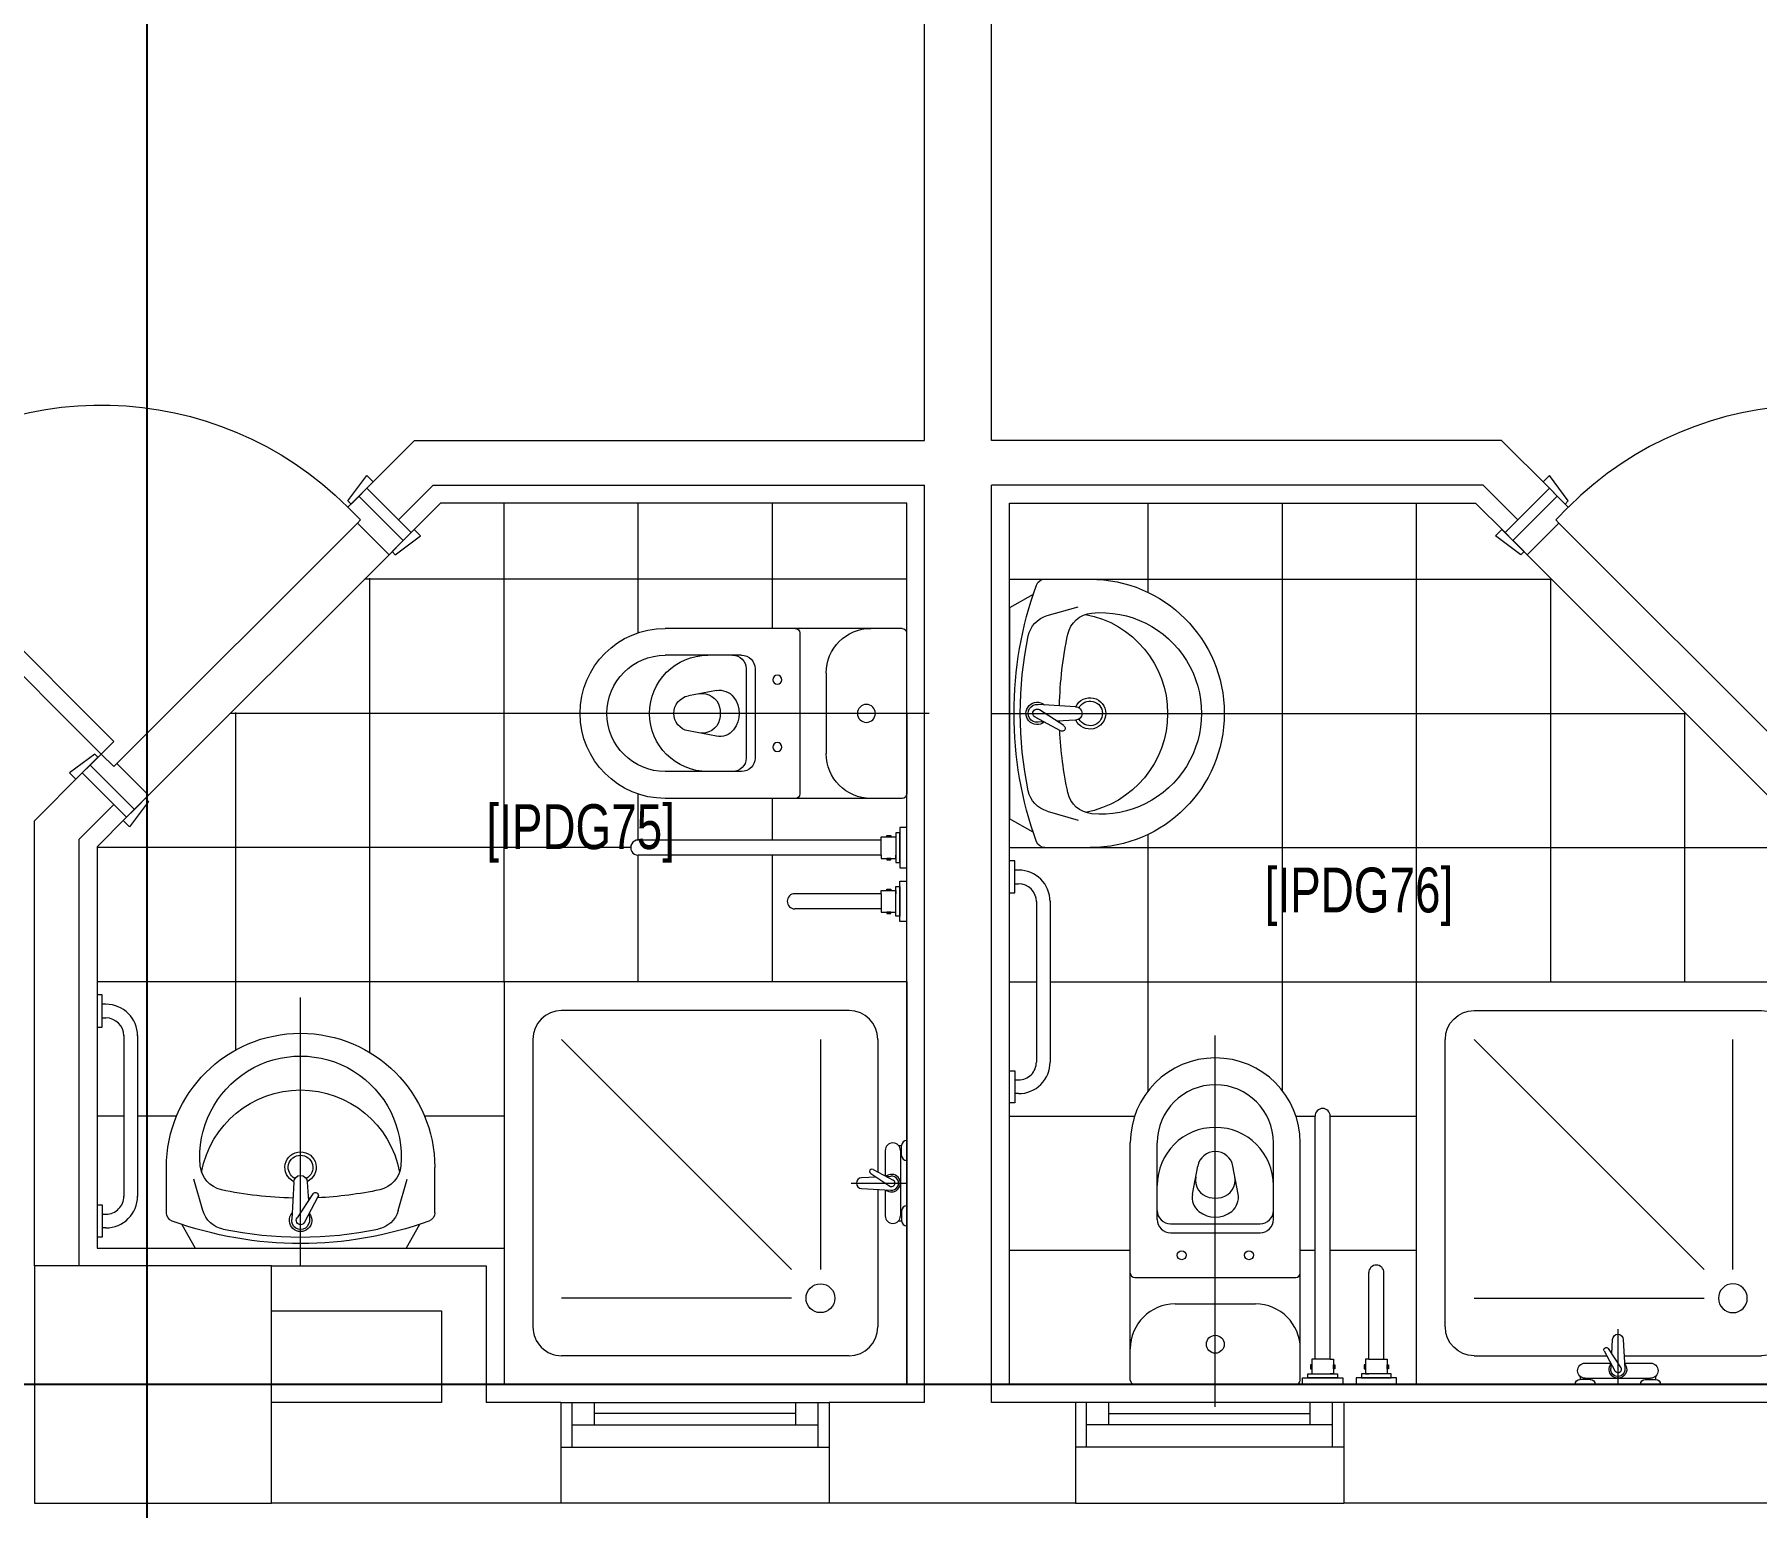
# Model space of a CAD drawing. Header units: metres. Extents: x -18745 to 220762, y -1579758 to -1356048.
# Drawn here: x 129711 to 133561, y -1441113 to -1437820 of the extents above; entities that cross this region are included whole.
import ezdxf

# ---------------------------------------------------------------- set-up
doc = ezdxf.new("R2010")
doc.units = ezdxf.units.M
doc.layers.get('0').update_dxf_attribs({"lineweight": 0})
for name, color, linetype, lineweight in [('A-100 - Copy$0$72_EGR_BASE_TEXT', 8, 'Continuous', 0), ('A-100 - Copy$0$Aluminum', 8, 'Continuous', 0), ('A-100 - Copy$0$car', 8, 'Continuous', 0), ('A-100 - Copy$0$Proj', 8, 'Continuous', 0), ('A-100 - Copy$0$SANIT', 8, 'Continuous', 0), ('A-100 - Copy$0$Structure', 8, 'Continuous', 9), ('A-100 - Copy$0$Tiles', 8, 'Continuous', 0), ('A-100 - Copy$0$Walls', 8, 'Continuous', 0), ('A-100 - Copy$0$Wooden Joinery', 8, 'Continuous', 0)]:
    doc.layers.add(name, color=color, linetype=linetype, lineweight=lineweight)
doc.layers.add('A-100 - Copy$0$axes', color=8, linetype='Continuous')
doc.styles.add('A-100 - Copy$0$X3G_ENTITY_2587EA', font='swisscl.ttf', dxfattribs={"height": 200})

# ---------------------------------------------------------------- blocks, each defined once
blk = doc.blocks.new('A-100 - Copy$0$A$C5B88081F')
at = {"layer": 'A-100 - Copy$0$car'}
for p, q in [((91.9, -7.1), (629.3, -544.5)), ((558.6, -615.2), (21.2, -77.8))]:
    blk.add_line(p, q, dxfattribs=at)
at = {"layer": 'A-100 - Copy$0$Wooden Joinery'}
for p, q in [((1102.4, 41.7), (1038.7, -21.9)), ((1158.9, 41.7), (1130.6, 13.4)), ((1151.9, 34.6), (1144.8, 41.7)), ((1166, 34.6), (1158.9, 41.7)), ((1116.5, 27.6), (1052.9, -36.1)), ((1137.7, 20.5), (1130.6, 27.6)), ((1137.7, 6.3), (1130.6, 13.4)), ((1194.3, 6.3), (1201.4, -0.7)), ((1166, -21.9), (1173.1, -29)), ((1201.4, -0.7), (1173.1, -29)), ((1180.1, -21.9), (1187.2, -29)), ((1194.3, -7.8), (1201.4, -14.9)), ((1045.8, -71.4), (1038.7, -64.4)), ((1059.9, -57.3), (1045.8, -71.4)), ((1059.9, -57.3), (1052.9, -50.2)), ((1187.2, -43.2), (1123.6, -106.8)), ((1201.4, -57.3), (1137.7, -120.9)), ((1102.4, -99.7), (1088.2, -113.9)), ((1088.2, -113.9), (1095.3, -120.9)), ((1102.4, -99.7), (1109.4, -106.8))]:
    blk.add_line(p, q, dxfattribs=at)
for points in [[(106.1, 35.4), (113.1, 42.4), (70.7, 99), (56.6, 84.9)], [(636.4, -495), (1187.2, 55.8), (1215.5, 27.6), (664.7, -523.3)], [(14.1, -70.7), (7.1, -77.8), (-49.5, -35.4), (-35.4, -21.2)], [(671.8, -530.3), (678.8, -523.3), (735.4, -565.7), (721.2, -579.8)], [(565.7, -622.3), (558.6, -629.3), (601, -685.9), (615.2, -671.8)]]:
    blk.add_lwpolyline(points, close=True, dxfattribs=at)
for points in [[(88.4, 53), (-10.6, -46), (-28.3, -28.3), (70.7, 70.7), (88.4, 53)], [(88.4, 53), (113.1, 28.3), (84.9, 0), (91.9, -7.1), (21.2, -77.8), (-10.6, -46), (88.4, 53)], [(689.4, -548), (664.7, -523.3), (636.4, -551.5), (629.3, -544.5), (558.6, -615.2), (590.4, -647), (689.4, -548)], [(689.4, -548), (590.4, -647), (608.1, -664.7), (707.1, -565.7), (689.4, -548)]]:
    blk.add_lwpolyline(points, dxfattribs=at)
for centre, radius, start, end in [((664.7, -523.3), 780, 47.9395, 135), ((1123.6, 20.5), 30, 45, 135), ((1123.6, 20.5), 10, 45, 135), ((1059.9, -43.2), 30, 135, 225), ((1059.9, -43.2), 10, 135, 225), ((1180.1, -36.1), 10, 315, 45), ((1180.1, -36.1), 30, 315, 45), ((1116.5, -99.7), 10, 225, 315), ((1116.5, -99.7), 30, 225, 315)]:
    blk.add_arc(centre, radius, start, end, dxfattribs=at)
blk = doc.blocks.new('A-100 - Copy$0$SHOWER TRAY 80x80')
at = {"layer": 'A-100 - Copy$0$SANIT'}
for p, q in [((0, 0), (0, 0.8)), ((0.8, 0.8), (0, 0.8)), ((0.8, 0), (0.8, 0.8)), ((0.1143, 0.7429), (0.6857, 0.7429)), ((0.0571, 0.4124), (0.0571, 0.6857)), ((0.7429, 0.1143), (0.7429, 0.6857)), ((0.2286, 0.6286), (0.6857, 0.6286)), ((0.1714, 0.1143), (0.1714, 0.5714)), ((0.2286, 0.5714), (0.6857, 0.1143)), ((0.01, 0.455), (0.01, 0.475)), ((0.0163, 0.475), (0.01, 0.475)), ((0.0125, 0.455), (0.01, 0.455)), ((0.0125, 0.335), (0.0125, 0.465)), ((0.0425, 0.4133), (0.0425, 0.465)), ((0.0895, 0.4105), (0.0316, 0.4139)), ((0.11, 0.4), (0, 0.4)), ((0.0667, 0.3728), (0.0271, 0.3939)), ((0.0407, 0.3866), (0.0316, 0.3861)), ((0.0715, 0.3808), (0.0334, 0.4058)), ((0.0425, 0.335), (0.0425, 0.3857)), ((0.0571, 0.1143), (0.0571, 0.3779)), ((0.0608, 0.3878), (0.0895, 0.3895)), ((0.01, 0.345), (0.01, 0.325)), ((0.0125, 0.345), (0.01, 0.345)), ((0.0163, 0.325), (0.01, 0.325)), ((0.1143, 0.0571), (0.6857, 0.0571)), ((0, 0), (0.8, 0))]:
    blk.add_line(p, q, dxfattribs=at)
blk.add_circle((0.1714, 0.6286), 0.0286, dxfattribs=at)
for centre, radius, start, end in [((0.1143, 0.6857), 0.0571, 90, 180), ((0.6857, 0.6857), 0.0571, 360, 90), ((0, 0.475), 0.01, 0, 90), ((0.0275, 0.465), 0.015, 0, 180), ((0, 0.455), 0.01, 270, 0), ((0.03, 0.4), 0.0175, 49.632, 309.2526), ((0.03, 0.4), 0.014, 83.2671, 276.7329), ((0.03, 0.4), 0.00676, 54.0423, 244.5873), ((0.0691, 0.3768), 0.00467, 239.3148, 59.3148), ((0.0895, 0.4), 0.0105, 270, 90), ((0, 0.345), 0.01, 0, 90), ((0, 0.325), 0.01, 270, 0), ((0.0275, 0.335), 0.015, 180, 0), ((0.1143, 0.1143), 0.0571, 180, 270), ((0.6857, 0.1143), 0.0571, 270, 360)]:
    blk.add_arc(centre, radius, start, end, dxfattribs=at)
blk = doc.blocks.new('A-100 - Copy$0$lav-manta 60')
at = {"layer": 'A-100 - Copy$0$SANIT'}
for p, q in [((0, 0.04), (0, -0.56)), ((-0.2658, -0.0529), (-0.2358, 0)), ((-0.2358, 0), (0.2358, 0)), ((0.2658, -0.0529), (0.2358, 0)), ((-0.015, -0.1473), (-0.0199, -0.064)), ((0.0274, -0.121), (-0.0078, -0.0673)), ((0.0389, -0.1142), (0.0087, -0.0575)), ((0.0191, -0.077), (0.0199, -0.064)), ((-0.3, -0.0789), (-0.3, -0.18)), ((-0.2185, -0.0841), (-0.2383, -0.1537)), ((0.015, -0.1473), (0.0174, -0.1057)), ((0.2185, -0.0841), (0.2383, -0.1537)), ((0.3, -0.0789), (0.3, -0.18))]:
    blk.add_line(p, q, dxfattribs=at)
for centre, radius, start, end in [((0, -0.8557), 0.8457, 70.1771, 109.8229), ((0, -0.8696), 0.8457, 78.1914, 101.8086), ((0, -0.0617), 0.025, 320.7474, 220.368), ((-0.28, -0.0789), 0.02, 109.8229, 180), ((-0.1608, -0.1006), 0.06, 101.8086, 164.0794), ((0, -0.0617), 0.02, 353.2671, 186.682), ((0, -0.0617), 0.00966, 25.4127, 215.9577), ((0.1608, -0.1006), 0.06, 15.9206, 78.1914), ((0.28, -0.0789), 0.02, 0, 70.1771), ((0, -0.9572), 0.8457, 91.1572, 102.0883), ((0, -0.9572), 0.8457, 88.5486, 88.844), ((0.0332, -0.1176), 0.00666, 210.6852, 30.6852), ((0, -0.9572), 0.8457, 77.9117, 87.4274), ((-0.1645, -0.189), 0.06, 102.0883, 174.8142), ((0, -0.18), 0.035, 115.3106, 64.6894), ((0, -0.1473), 0.015, 180, 0), ((0.1645, -0.189), 0.06, 5.1858, 77.9117), ((0, -0.18), 0.3, 180, 0), ((0, -0.2039), 0.2252, 174.8142, 5.1858), ((0, -0.1282), 0.2252, 190.6097, 349.3903), ((0, -0.18), 0.0275, 117.1496, 62.8504)]:
    blk.add_arc(centre, radius, start, end, dxfattribs=at)
blk = doc.blocks.new('A-100 - Copy$0$WC manta')
at = {"layer": 'A-100 - Copy$0$SANIT'}
for p, q in [((-0.13, 0.18), (-0.13, -0.18)), ((-0.12, 0.19), (0.41, 0.19)), ((0.109, 0.18), (0.109, -0.18)), ((0.239, 0.13), (0.41, 0.13)), ((0.05, 0.09), (0.05, -0.09)), ((0.209, 0.1), (0.209, -0.1)), ((0.229, 0.1), (0.229, -0.1)), ((0.2955, 0.051), (0.3581, 0.0393)), ((-0.18, 0), (0.65, 0)), ((0.2955, -0.051), (0.3581, -0.0393)), ((0.239, -0.13), (0.41, -0.13)), ((-0.12, -0.19), (0.41, -0.19))]:
    blk.add_line(p, q, dxfattribs=at)
for centre, radius in [((0.159, 0.0752), 0.01), ((-0.04, 0), 0.02), ((0.159, -0.0753), 0.01)]:
    blk.add_circle(centre, radius, dxfattribs=at)
for centre, radius, start, end in [((-0.12, 0.18), 0.01, 90, 180), ((-0.05, 0.09), 0.1, 0, 90), ((0.119, 0.18), 0.01, 90, 180), ((0.41, 0), 0.19, 270, 90), ((0.239, 0.1), 0.03, 90, 180), ((0.259, 0.1), 0.03, 90, 180), ((0.3147, 0), 0.13, 270, 90), ((0.41, 0), 0.13, 270, 90), ((0.2882, 0.0117), 0.04, 79.4289, 141.525), ((0.3271, 0.0044), 0.04, 79.4289, 166.4176), ((0.3507, 0), 0.04, 280.5711, 79.4289), ((0.3029, 0), 0.0588, 141.525, 218.475), ((0.3454, 0), 0.0588, 166.4176, 193.5824), ((0.2882, -0.0117), 0.04, 218.475, 280.5711), ((0.3271, -0.0044), 0.04, 193.5824, 280.5711), ((-0.05, -0.09), 0.1, 270, 0), ((0.239, -0.1), 0.03, 180, 270), ((0.259, -0.1), 0.03, 180, 270), ((-0.12, -0.18), 0.01, 180, 270), ((0.119, -0.18), 0.01, 180, 270)]:
    blk.add_arc(centre, radius, start, end, dxfattribs=at)
blk = doc.blocks.new('A-100 - Copy')
at = {"layer": 'A-100 - Copy$0$Aluminum'}
for p, q in [((130888.3, -1440877.7, -2.4), (131488.3, -1440877.7, -2.4)), ((130913.3, -1440977.7, -2.4), (130913.3, -1440877.7, -2.4)), ((130963.3, -1440927.7, -2.4), (130963.3, -1440877.7, -2.4)), ((131413.3, -1440927.7, -2.4), (131413.3, -1440877.7, -2.4)), ((131463.3, -1440977.7, -2.4), (131463.3, -1440877.7, -2.4)), ((132638.3, -1440877.7, -2.4), (132038.3, -1440877.7, -2.4)), ((132063.3, -1440977.7, -2.4), (132063.3, -1440877.7, -2.4)), ((132113.3, -1440927.7, -2.4), (132113.3, -1440877.7, -2.4)), ((132563.3, -1440927.7, -2.4), (132563.3, -1440877.7, -2.4)), ((132613.3, -1440977.7, -2.4), (132613.3, -1440877.7, -2.4)), ((130913.3, -1440927.7, -2.4), (131463.3, -1440927.7, -2.4)), ((131413.3, -1440902.7, -2.4), (130963.3, -1440902.7, -2.4)), ((132613.3, -1440927.7, -2.4), (132063.3, -1440927.7, -2.4)), ((132113.3, -1440902.7, -2.4), (132563.3, -1440902.7, -2.4)), ((130888.3, -1440977.7, -2.4), (131488.3, -1440977.7, -2.4)), ((132638.3, -1440977.7, -2.4), (132038.3, -1440977.7, -2.4))]:
    blk.add_line(p, q, dxfattribs=at)
at = {"layer": 'A-100 - Copy$0$axes'}
for p, q in [((129963.3, -1477297.4, 0), (129963.3, -1387547.7, 0)), ((178675.3, -1440837.7, 2.4), (83612.8, -1440837.7, 2.4))]:
    blk.add_line(p, q, dxfattribs=at)
at = {"layer": 'A-100 - Copy$0$Proj'}
for p, q in [((131488.3, -1441102.7, 0), (130888.3, -1441102.7, 0)), ((132038.3, -1441102.7, 0), (132638.3, -1441102.7, 0))]:
    blk.add_line(p, q, dxfattribs=at)
at = {"layer": 'A-100 - Copy$0$SANIT'}
for p, q in [((131604.3, -1439620.7, -2.4), (131061.2, -1439620.7, -2.4)), ((131604.3, -1439613.3, -2.4), (131637.1, -1439613.3, -2.4)), ((131604.3, -1439620.7, -2.4), (131604.3, -1439613.3, -2.4)), ((131604.3, -1439654.7, -2.4), (131604.3, -1439620.7, -2.4)), ((131617.2, -1439610.3, -2.4), (131626, -1439610.3, -2.4)), ((131617.2, -1439613.3, -2.4), (131617.2, -1439610.3, -2.4)), ((131626, -1439613.3, -2.4), (131617.2, -1439613.3, -2.4)), ((131626, -1439610.3, -2.4), (131626, -1439613.3, -2.4)), ((131646.2, -1439604.3, -2.4), (131637.1, -1439604.3, -2.4)), ((131637.1, -1439604.3, -2.4), (131637.1, -1439671, -2.4)), ((131637.1, -1439613.3, -2.4), (131637.1, -1439620.7, -2.4)), ((131661.2, -1439592.7, -2.4), (131646.2, -1439592.7, -2.4)), ((131646.2, -1439592.7, -2.4), (131646.2, -1439682.7, -2.4)), ((131646.2, -1439671, -2.4), (131646.2, -1439604.3, -2.4)), ((131604.3, -1439654.7, -2.4), (131061.2, -1439654.7, -2.4)), ((131604.3, -1439654.7, -2.4), (131604.3, -1439662, -2.4)), ((131604.3, -1439662, -2.4), (131637.1, -1439662, -2.4)), ((131617.2, -1439662, -2.4), (131617.2, -1439665, -2.4)), ((131626, -1439662, -2.4), (131617.2, -1439662, -2.4)), ((131617.2, -1439665, -2.4), (131626, -1439665, -2.4)), ((131626, -1439665, -2.4), (131626, -1439662, -2.4)), ((131637.1, -1439662, -2.4), (131637.1, -1439654.7, -2.4)), ((131902.9, -1439667.1, 0), (131891.2, -1439667.1, 0)), ((131902.9, -1439739.1, 0), (131902.9, -1439667.1, 0)), ((131637.1, -1439671, -2.4), (131646.2, -1439671, -2.4)), ((131646.2, -1439682.7, -2.4), (131661.2, -1439682.7, -2.4)), ((131911.2, -1439687.8, 0), (131902.9, -1439687.8, 0)), ((131604.3, -1439740.7, -2.4), (131411.2, -1439740.7, -2.4)), ((131604.3, -1439740.7, -2.4), (131604.3, -1439733.3, -2.4)), ((131604.3, -1439733.3, -2.4), (131637.1, -1439733.3, -2.4)), ((131604.3, -1439740.7, -2.4), (131604.3, -1439774.7, -2.4)), ((131617.2, -1439733.3, -2.4), (131617.2, -1439730.3, -2.4)), ((131617.2, -1439730.3, -2.4), (131626, -1439730.3, -2.4)), ((131626, -1439733.3, -2.4), (131617.2, -1439733.3, -2.4)), ((131626, -1439730.3, -2.4), (131626, -1439733.3, -2.4)), ((131637.1, -1439724.3, -2.4), (131646.2, -1439724.3, -2.4)), ((131637.1, -1439791, -2.4), (131637.1, -1439724.3, -2.4)), ((131637.1, -1439733.3, -2.4), (131637.1, -1439740.7, -2.4)), ((131646.2, -1439712.7, -2.4), (131661.2, -1439712.7, -2.4)), ((131646.2, -1439802.7, -2.4), (131646.2, -1439712.7, -2.4)), ((131646.2, -1439724.3, -2.4), (131646.2, -1439791, -2.4)), ((131891.2, -1439739.1, 0), (131902.9, -1439739.1, 0)), ((131902.9, -1439718.4, 0), (131911.2, -1439718.4, 0)), ((131604.3, -1439774.7, -2.4), (131411.2, -1439774.7, -2.4)), ((131604.3, -1439774.7, -2.4), (131604.3, -1439782, -2.4)), ((131604.3, -1439782, -2.4), (131637.1, -1439782, -2.4)), ((131626, -1439782, -2.4), (131617.2, -1439782, -2.4)), ((131617.2, -1439782, -2.4), (131617.2, -1439785, -2.4)), ((131626, -1439785, -2.4), (131626, -1439782, -2.4)), ((131951.2, -1439757.8, 0), (131951.2, -1440117.3, 0)), ((131981.8, -1439757.6, 0), (131981.8, -1440117.4, 0)), ((131617.2, -1439785, -2.4), (131626, -1439785, -2.4)), ((131646.2, -1439791, -2.4), (131637.1, -1439791, -2.4)), ((131661.2, -1439802.7, -2.4), (131646.2, -1439802.7, -2.4)), ((129862.9, -1439967.1, -2.4), (129851.2, -1439967.1, -2.4)), ((129862.9, -1440039.1, -2.4), (129862.9, -1439967.1, -2.4)), ((129871.2, -1439987.8, -2.4), (129862.9, -1439987.8, -2.4)), ((129851.2, -1440039.1, -2.4), (129862.9, -1440039.1, -2.4)), ((129862.9, -1440018.4, -2.4), (129871.2, -1440018.4, -2.4)), ((129911.2, -1440057.8, -2.4), (129911.2, -1440417.3, -2.4)), ((129941.8, -1440057.6, -2.4), (129941.8, -1440417.4, -2.4)), ((131891.2, -1440136.3, 0), (131902.9, -1440136.3, 0)), ((131902.9, -1440136.3, 0), (131902.9, -1440208.3, 0)), ((131902.9, -1440157, 0), (131911.2, -1440157, 0)), ((131911.2, -1440187.6, 0), (131902.9, -1440187.6, 0)), ((131902.9, -1440208.3, 0), (131891.2, -1440208.3, 0)), ((132574.2, -1440780.7, 0), (132574.2, -1440237.7, 0)), ((132608.2, -1440780.7, 0), (132608.2, -1440237.7, 0)), ((129851.2, -1440436.3, -2.4), (129862.9, -1440436.3, -2.4)), ((129862.9, -1440436.3, -2.4), (129862.9, -1440508.3, -2.4)), ((129862.9, -1440457, -2.4), (129871.2, -1440457, -2.4)), ((129862.9, -1440508.3, -2.4), (129851.2, -1440508.3, -2.4)), ((129871.2, -1440487.6, -2.4), (129862.9, -1440487.6, -2.4)), ((132694.2, -1440780.7, 0), (132694.2, -1440587.7, 0)), ((132728.2, -1440780.7, 0), (132728.2, -1440587.7, 0)), ((132566.9, -1440780.7, 0), (132566.9, -1440813.5, 0)), ((132574.2, -1440780.7, 0), (132566.9, -1440780.7, 0)), ((132608.2, -1440780.7, 0), (132574.2, -1440780.7, 0)), ((132608.2, -1440780.7, 0), (132615.6, -1440780.7, 0)), ((132615.6, -1440780.7, 0), (132615.6, -1440813.5, 0)), ((132686.9, -1440780.7, 0), (132686.9, -1440813.5, 0)), ((132694.2, -1440780.7, 0), (132686.9, -1440780.7, 0)), ((132694.2, -1440780.7, 0), (132728.2, -1440780.7, 0)), ((132728.2, -1440780.7, 0), (132735.6, -1440780.7, 0)), ((132735.6, -1440780.7, 0), (132735.6, -1440813.5, 0)), ((132546.2, -1440837.7, 0), (132546.2, -1440822.7, 0)), ((132546.2, -1440822.7, 0), (132636.2, -1440822.7, 0)), ((132557.9, -1440822.7, 0), (132557.9, -1440813.5, 0)), ((132557.9, -1440813.5, 0), (132624.6, -1440813.5, 0)), ((132624.6, -1440822.7, 0), (132557.9, -1440822.7, 0)), ((132566.9, -1440793.7, 0), (132563.9, -1440793.7, 0)), ((132563.9, -1440793.7, 0), (132563.9, -1440802.5, 0)), ((132563.9, -1440802.5, 0), (132566.9, -1440802.5, 0)), ((132566.9, -1440802.5, 0), (132566.9, -1440793.7, 0)), ((132566.9, -1440813.5, 0), (132574.2, -1440813.5, 0)), ((132615.6, -1440813.5, 0), (132608.2, -1440813.5, 0)), ((132615.6, -1440793.7, 0), (132618.6, -1440793.7, 0)), ((132615.6, -1440802.5, 0), (132615.6, -1440793.7, 0)), ((132618.6, -1440802.5, 0), (132615.6, -1440802.5, 0)), ((132618.6, -1440793.7, 0), (132618.6, -1440802.5, 0)), ((132624.6, -1440813.5, 0), (132624.6, -1440822.7, 0)), ((132636.2, -1440822.7, 0), (132636.2, -1440837.7, 0)), ((132666.2, -1440822.7, 0), (132666.2, -1440837.7, 0)), ((132756.2, -1440822.7, 0), (132666.2, -1440822.7, 0)), ((132744.6, -1440813.5, 0), (132677.9, -1440813.5, 0)), ((132677.9, -1440813.5, 0), (132677.9, -1440822.7, 0)), ((132677.9, -1440822.7, 0), (132744.6, -1440822.7, 0)), ((132686.9, -1440793.7, 0), (132683.9, -1440793.7, 0)), ((132683.9, -1440793.7, 0), (132683.9, -1440802.5, 0)), ((132683.9, -1440802.5, 0), (132686.9, -1440802.5, 0)), ((132686.9, -1440802.5, 0), (132686.9, -1440793.7, 0)), ((132686.9, -1440813.5, 0), (132694.2, -1440813.5, 0)), ((132735.6, -1440813.5, 0), (132728.2, -1440813.5, 0)), ((132735.6, -1440793.7, 0), (132738.6, -1440793.7, 0)), ((132735.6, -1440802.5, 0), (132735.6, -1440793.7, 0)), ((132738.6, -1440802.5, 0), (132735.6, -1440802.5, 0)), ((132738.6, -1440793.7, 0), (132738.6, -1440802.5, 0)), ((132744.6, -1440822.7, 0), (132744.6, -1440813.5, 0)), ((132756.2, -1440837.7, 0), (132756.2, -1440822.7, 0))]:
    blk.add_line(p, q, dxfattribs=at)
for centre, radius, start, end in [((131061.2, -1439637.7, -2.4), 17, 90.0036, 270.0036), ((131911.2, -1439758.4, 0), 70.6, 359.9995, 89.9995), ((131411.2, -1439757.7, -2.4), 17, 90.0038, 270.0038), ((131911.2, -1439758.4, 0), 40, 359.9995, 89.9995), ((129871.2, -1440058.4, -2.4), 70.6, 359.9995, 89.9995), ((129871.2, -1440058.4, -2.4), 40, 359.9995, 89.9995), ((131911.2, -1440117, 0), 70.6, 270.0005, 0.0005), ((131911.2, -1440117, 0), 40, 270.0005, 0.0005), ((132591.2, -1440237.7, 0), 17, 0.0001, 180.0001), ((129871.2, -1440417, -2.4), 40, 270.0005, 0.0005), ((129871.2, -1440417, -2.4), 70.6, 270.0005, 0.0005), ((132711.2, -1440587.7, 0), 17, 359.9999, 179.9999)]:
    blk.add_arc(centre, radius, start, end, dxfattribs=at)
at = {"layer": 'A-100 - Copy$0$Structure', "elevation": 0}
blk.add_lwpolyline([(129711.2, -1441102.7), (130241.2, -1441102.7), (130241.2, -1440572.7), (129711.2, -1440572.7)], close=True, dxfattribs=at)
at = {"layer": 'A-100 - Copy$0$Tiles'}
for p, q in [((130761.2, -1439937.7, -2.4), (130761.2, -1438867.7, -2.4)), ((131061.2, -1439157.4, -2.4), (131061.2, -1438867.7, -2.4)), ((131361.2, -1439147.7, -2.4), (131361.2, -1438867.7, -2.4)), ((132201.2, -1439067.3, 0), (132201.2, -1438867.7, 0)), ((132501.2, -1440181.1, 0), (132501.2, -1438867.7, 0)), ((132801.2, -1439937.7, 0), (132801.2, -1438867.7, 0)), ((131661.2, -1439037.7, -2.4), (130449.2, -1439037.7, -2.4)), ((130461.2, -1440095.8, -2.4), (130461.2, -1439035.7, -2.4)), ((131891.2, -1439037.7, 0), (131970.2, -1439037.7, 0)), ((132071.2, -1439037.7, 0), (133103.2, -1439037.7, 0)), ((133101.2, -1439937.7, 0), (133101.2, -1439035.7, 0)), ((130931.2, -1439337.7, -2.4), (130149.2, -1439337.7, -2.4)), ((130161.2, -1440090.1, -2.4), (130161.2, -1439335.7, -2.4)), ((132371.2, -1439337.7, 0), (133403.2, -1439337.7, 0)), ((133401.2, -1439937.7, 0), (133401.2, -1439335.7, 0)), ((131061.2, -1439620.7, -2.4), (131061.2, -1439518, -2.4)), ((131361.2, -1439620.7, -2.4), (131361.2, -1439527.7, -2.4)), ((132201.2, -1440181.1, 0), (132201.2, -1439608.1, 0)), ((131044.2, -1439637.7, -2.4), (129851.2, -1439637.7, -2.4)), ((131061.2, -1439937.7, -2.4), (131061.2, -1439654.7, -2.4)), ((131361.2, -1439937.7, -2.4), (131361.2, -1439654.7, -2.4)), ((131891.2, -1439637.7, 0), (131970.2, -1439637.7, 0)), ((132071.2, -1439637.7, 0), (133701.2, -1439637.7, 0)), ((130761.2, -1439937.7, -2.4), (129851.2, -1439937.7, -2.4)), ((131891.2, -1439937.7, 0), (131951.2, -1439937.7, 0)), ((131981.8, -1439937.7, 0), (132801.2, -1439937.7, 0)), ((129911.2, -1440237.7, -2.4), (129851.2, -1440237.7, -2.4)), ((130029.1, -1440237.7, -2.4), (129941.8, -1440237.7, -2.4)), ((130761.2, -1440237.7, -2.4), (130583.3, -1440237.7, -2.4)), ((131891.2, -1440237.7, 0), (132171, -1440237.7, 0)), ((132531.5, -1440237.7, 0), (132574.2, -1440237.7, 0)), ((132608.2, -1440237.7, 0), (132801.2, -1440237.7, 0)), ((130761.2, -1440537.7, -2.4), (130761.2, -1440537.7, 0)), ((131891.2, -1440537.7, 0), (132161.2, -1440537.7, 0)), ((132541.2, -1440537.7, 0), (132574.2, -1440537.7, 0)), ((132608.2, -1440537.7, 0), (132801.2, -1440537.7, 0))]:
    blk.add_line(p, q, dxfattribs=at)
for points, elevation in [([(129917, -1439569.9), (129851.2, -1439635.7), (129851.2, -1440532.7), (130761.2, -1440532.7), (130761.2, -1440837.7), (131661.2, -1440837.7), (131661.2, -1438867.7), (130619.2, -1438867.7), (130553.4, -1438933.5)], -4.7), ([(133635.4, -1439569.9), (133701.2, -1439635.7), (133701.2, -1440837.7), (131891.2, -1440837.7), (131891.2, -1438867.7), (132933.2, -1438867.7), (132999, -1438933.5)], 0)]:
    blk.add_lwpolyline(points, dxfattribs=dict(at, elevation=elevation))
at = {"layer": 'A-100 - Copy$0$Walls'}
for p, q in [((131701.2, -1438727.7, 0), (131701.2, -1434989.8, 0)), ((131851.2, -1438727.7, 0), (131851.2, -1434989.8, 0)), ((130561.2, -1438727.7, 0), (130454.4, -1438834.5, 0)), ((130561.2, -1438727.7, 0), (131701.2, -1438727.7, 0)), ((132991.2, -1438727.7, 0), (131851.2, -1438727.7, 0)), ((132991.2, -1438727.7, 0), (133098, -1438834.5, 0)), ((130454.4, -1438834.5, 0), (130525.1, -1438905.2, 0)), ((130602.7, -1438827.7, 0), (130525.1, -1438905.2, 0)), ((130602.7, -1438827.7, 0), (131701.2, -1438827.7, 0)), ((131701.2, -1440877.7, 0), (131701.2, -1438827.7, 0)), ((131851.2, -1440877.7, 0), (131851.2, -1438827.7, 0)), ((132949.8, -1438827.7, 0), (131851.2, -1438827.7, 0)), ((132949.8, -1438827.7, 0), (133027.3, -1438905.2, 0)), ((133098, -1438834.5, 0), (133027.3, -1438905.2, 0)), ((129818, -1439470.9, 0), (129711.2, -1439577.7, 0)), ((129818, -1439470.9, 0), (129888.7, -1439541.6, 0)), ((129888.7, -1439541.6, 0), (129811.2, -1439619.1, 0)), ((129711.2, -1440572.7, 0), (129711.2, -1439577.7, 0)), ((129811.2, -1440572.7, 0), (129811.2, -1439619.1, 0)), ((130621.2, -1440877.7, 0), (130241.2, -1440877.7, 0)), ((130888.3, -1440877.7, 0), (130721.2, -1440877.7, 0)), ((130888.3, -1440877.7, 0), (130888.3, -1441102.7, 0)), ((131701.2, -1440877.7, 0), (131488.3, -1440877.7, 0)), ((131488.3, -1440877.7, 0), (131488.3, -1441102.7, 0)), ((132038.3, -1440877.7, 0), (131851.2, -1440877.7, 0)), ((132038.3, -1440877.7, 0), (132038.3, -1441102.7, 0)), ((133741.2, -1440877.7, 0), (132638.3, -1440877.7, 0)), ((132638.3, -1440877.7, 0), (132638.3, -1441102.7, 0)), ((130888.3, -1441102.7, 0), (130241.2, -1441102.7, 0)), ((132038.3, -1441102.7, 0), (131488.3, -1441102.7, 0)), ((134228.3, -1441102.7, 0), (132638.3, -1441102.7, 0))]:
    blk.add_line(p, q, dxfattribs=at)
at = {"layer": 'A-100 - Copy$0$Walls', "elevation": 0}
for points in [[(130241.2, -1440572.7), (130721.2, -1440572.7), (130721.2, -1440877.7)], [(130241.2, -1440672.7), (130621.2, -1440672.7), (130621.2, -1440877.7)]]:
    blk.add_lwpolyline(points, dxfattribs=at)
at = {"layer": 'A-100 - Copy$0$SANIT'}
for name, p, xscale, yscale, zscale, rotation in [('A-100 - Copy$0$lav-manta 60', (131891.2, -1439337.7, 0), -1000.000000000226, 1000.000000000226, 1000.000000000223, 90), ('A-100 - Copy$0$WC manta', (131531.2, -1439337.7, -2.4), -999.9999999999995, 999.9999999999995, 999.9999999999995, 0.001835489874011382), ('A-100 - Copy$0$SHOWER TRAY 80x80', (131661.2, -1439937.7, -2.4), 1125.00003893818, 1125.00003893818, 1125.00003893818, 180.0000000765988), ('A-100 - Copy$0$SHOWER TRAY 80x80', (132801.2, -1440837.7, 0), -1125.00003893818, 1125.00003893818, 1125.00003893818, 270), ('A-100 - Copy$0$lav-manta 60', (130306.2, -1440532.7, -4.7), -1000.000000000221, 1000.000000000221, 1000.000000000223, 180.001835489874), ('A-100 - Copy$0$WC manta', (132351.2, -1440707.7, 0), 1000.000000000002, 1000.000000000002, 1000.000000000002, 90)]:
    blk.add_blockref(name, p, dxfattribs=dict(at, xscale=xscale, yscale=yscale, zscale=zscale, rotation=rotation))
at = {"layer": 'A-100 - Copy$0$Wooden Joinery', "xscale": -1}
blk.add_blockref('A-100 - Copy$0$A$C5B88081F', (130525.1, -1438905.2, -2.4), dxfattribs=at)
at = {"layer": 'A-100 - Copy$0$Wooden Joinery'}
blk.add_blockref('A-100 - Copy$0$A$C5B88081F', (133027.3, -1438905.2, 0), dxfattribs=at)
at = {"layer": 'A-100 - Copy$0$72_EGR_BASE_TEXT', "char_height": 100, "attachment_point": 2, "style": 'A-100 - Copy$0$X3G_ENTITY_2587EA'}
for s, insert in [('[IPDG75]', (130932.3, -1439540.9, -2.4)), ('[IPDG76]', (132672.3, -1439682.4, 0))]:
    blk.add_mtext(s, dxfattribs=dict(at, insert=insert))

msp = doc.modelspace()

# ---------------------------------------------------------------- block references
msp.add_blockref('A-100 - Copy', (0, 0))

doc.saveas('drawing.dxf')
